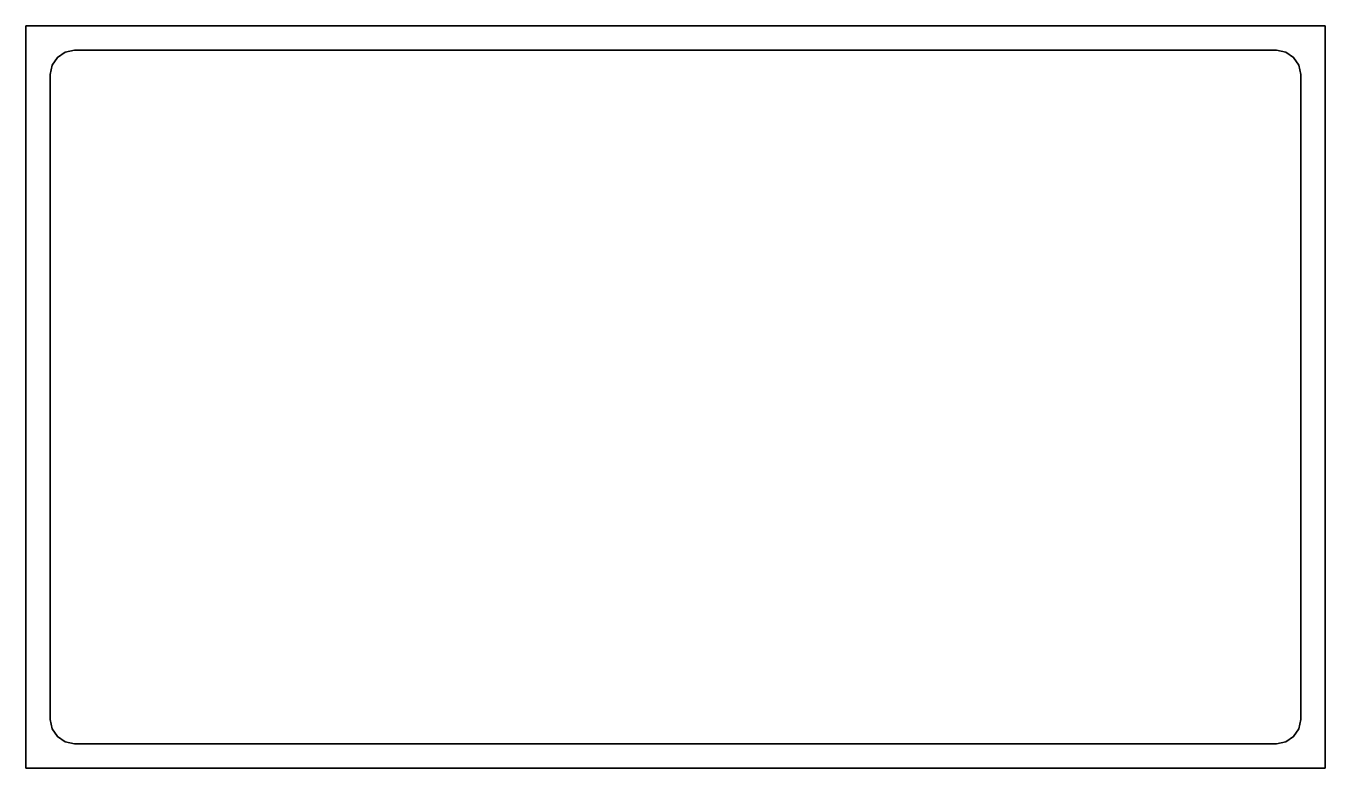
# Model space of a CAD drawing. Header units: millimetres. Extents: x -162 to 372, y -4 to 301.
import ezdxf

# ---------------------------------------------------------------- set-up
doc = ezdxf.new("R2010")
doc.units = ezdxf.units.MM
doc.header["$MEASUREMENT"] = 0
doc.layers.get('0').update_dxf_attribs({"lineweight": 0})
doc.layers.add('Safety', color=7, linetype='Continuous', lineweight=0)

msp = doc.modelspace()

# ---------------------------------------------------------------- linework, layer by layer
at = {"color": 230, "lineweight": 35, "true_color": 0xec008c}
msp.add_lwpolyline([(352.18, 6.02), (228.65, 6.02), (105.13, 6.02), (-18.4, 6.02), (-141.93, 6.02), (-145.8, 6.8), (-148.96, 8.93), (-151.09, 12.09), (-151.87, 15.97), (-151.87, 82.24), (-151.87, 148.52), (-151.87, 214.8), (-151.87, 281.07), (-151.09, 284.95), (-148.96, 288.11), (-145.8, 290.24), (-141.93, 291.02), (-18.4, 291.02), (105.13, 291.02), (228.65, 291.02), (352.18, 291.02), (356.05, 290.24), (359.21, 288.11), (361.35, 284.95), (362.13, 281.07), (362.13, 214.8), (362.13, 148.52), (362.13, 82.24), (362.13, 15.97), (361.35, 12.09), (359.21, 8.93), (356.05, 6.8)], close=True, dxfattribs=at)
at = {"layer": 'Safety', "color": 230, "lineweight": 35, "true_color": 0xec008c}
msp.add_lwpolyline([(372.13, -3.98), (-161.87, -3.98), (-161.87, 301.02), (372.13, 301.02)], close=True, dxfattribs=at)

doc.saveas('drawing.dxf')
